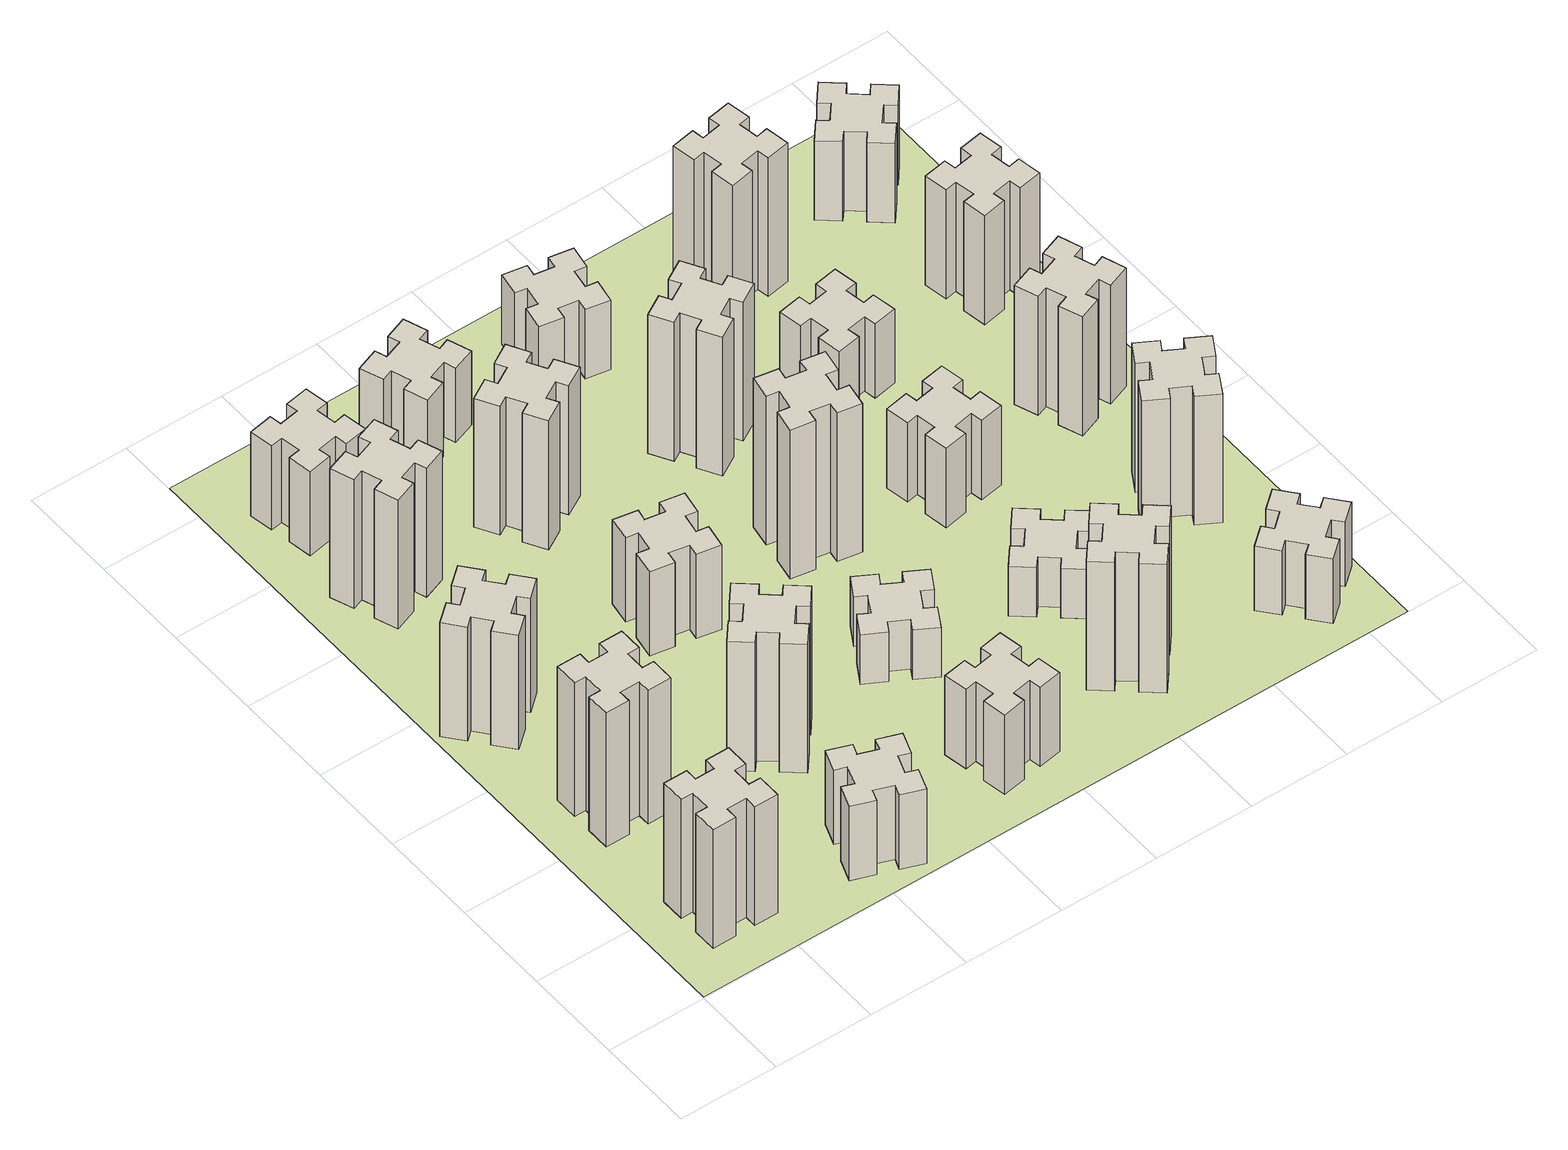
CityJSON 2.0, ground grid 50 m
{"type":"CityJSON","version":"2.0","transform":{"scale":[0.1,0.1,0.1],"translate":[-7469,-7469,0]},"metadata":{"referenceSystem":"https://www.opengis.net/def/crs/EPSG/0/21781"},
"CityObjects":{
"building1":{"type":"Building","attributes":{"class":"1000","function":"1000","usage":"1000","yearOfConstruction":2016,"roofType":"1000","measuredHeight":72,"storeysAboveGround":30,"storeysBelowGround":0},"geometry":[{"type":"Solid","lod":"1","boundaries":[[[[0,1,2,3,4,5,6,7,8,9,10,11,12,13,14,15,16,17,18,19]],[[17,16,20,21]],[[16,15,22,20]],[[15,14,23,22]],[[14,13,24,23]],[[13,12,25,24]],[[12,11,26,25]],[[11,10,27,26]],[[10,9,28,27]],[[9,8,29,28]],[[8,7,30,29]],[[7,6,31,30]],[[6,5,32,31]],[[5,4,33,32]],[[4,3,34,33]],[[3,2,35,34]],[[2,1,36,35]],[[1,0,37,36]],[[0,19,38,37]],[[19,18,39,38]],[[18,17,21,39]],[[24,25,26,27,28,29,30,31,32,33,34,35,36,37,38,39,21,20,22,23]]]]}]},
"building2":{"type":"Building","attributes":{"class":"1000","function":"1000","usage":"1000","yearOfConstruction":2016,"roofType":"1000","measuredHeight":81,"storeysAboveGround":30,"storeysBelowGround":0},"geometry":[{"type":"Solid","lod":"1","boundaries":[[[[40,41,42,43,44,45,46,47,48,49,50,51,52,53,54,55,56,57,58,59]],[[57,56,60,61]],[[56,55,62,60]],[[55,54,63,62]],[[54,53,64,63]],[[53,52,65,64]],[[52,51,66,65]],[[51,50,67,66]],[[50,49,68,67]],[[49,48,69,68]],[[48,47,70,69]],[[47,46,71,70]],[[46,45,72,71]],[[45,44,73,72]],[[44,43,74,73]],[[43,42,75,74]],[[42,41,76,75]],[[41,40,77,76]],[[40,59,78,77]],[[59,58,79,78]],[[58,57,61,79]],[[64,65,66,67,68,69,70,71,72,73,74,75,76,77,78,79,61,60,62,63]]]]}]},
"building3":{"type":"Building","attributes":{"class":"1000","function":"1000","usage":"1000","yearOfConstruction":2016,"roofType":"1000","measuredHeight":69,"storeysAboveGround":30,"storeysBelowGround":0},"geometry":[{"type":"Solid","lod":"1","boundaries":[[[[80,81,82,83,84,85,86,87,88,89,90,91,92,93,94,95,96,97,98,99]],[[97,96,100,101]],[[96,95,102,100]],[[95,94,103,102]],[[94,93,104,103]],[[93,92,105,104]],[[92,91,106,105]],[[91,90,107,106]],[[90,89,108,107]],[[89,88,109,108]],[[88,87,110,109]],[[87,86,111,110]],[[86,85,112,111]],[[85,84,113,112]],[[84,83,114,113]],[[83,82,115,114]],[[82,81,116,115]],[[81,80,117,116]],[[80,99,118,117]],[[99,98,119,118]],[[98,97,101,119]],[[104,105,106,107,108,109,110,111,112,113,114,115,116,117,118,119,101,100,102,103]]]]}]},
"building4":{"type":"Building","attributes":{"class":"1000","function":"1000","usage":"1000","yearOfConstruction":2016,"roofType":"1000","measuredHeight":78,"storeysAboveGround":30,"storeysBelowGround":0},"geometry":[{"type":"Solid","lod":"1","boundaries":[[[[120,121,122,123,124,125,126,127,128,129,130,131,132,133,134,135,136,137,138,139]],[[137,136,140,141]],[[136,135,142,140]],[[135,134,143,142]],[[134,133,144,143]],[[133,132,145,144]],[[132,131,146,145]],[[131,130,147,146]],[[130,129,148,147]],[[129,128,149,148]],[[128,127,150,149]],[[127,126,151,150]],[[126,125,152,151]],[[125,124,153,152]],[[124,123,154,153]],[[123,122,155,154]],[[122,121,156,155]],[[121,120,157,156]],[[120,139,158,157]],[[139,138,159,158]],[[138,137,141,159]],[[144,145,146,147,148,149,150,151,152,153,154,155,156,157,158,159,141,140,142,143]]]]}]},
"building5":{"type":"Building","attributes":{"class":"1000","function":"1000","usage":"1000","yearOfConstruction":2016,"roofType":"1000","measuredHeight":45,"storeysAboveGround":30,"storeysBelowGround":0},"geometry":[{"type":"Solid","lod":"1","boundaries":[[[[160,161,162,163,164,165,166,167,168,169,170,171,172,173,174,175,176,177,178,179]],[[177,176,180,181]],[[176,175,182,180]],[[175,174,183,182]],[[174,173,184,183]],[[173,172,185,184]],[[172,171,186,185]],[[171,170,187,186]],[[170,169,188,187]],[[169,168,189,188]],[[168,167,190,189]],[[167,166,191,190]],[[166,165,192,191]],[[165,164,193,192]],[[164,163,194,193]],[[163,162,195,194]],[[162,161,196,195]],[[161,160,197,196]],[[160,179,198,197]],[[179,178,199,198]],[[178,177,181,199]],[[184,185,186,187,188,189,190,191,192,193,194,195,196,197,198,199,181,180,182,183]]]]}]},
"building6":{"type":"Building","attributes":{"class":"1000","function":"1000","usage":"1000","yearOfConstruction":2016,"roofType":"1000","measuredHeight":51,"storeysAboveGround":30,"storeysBelowGround":0},"geometry":[{"type":"Solid","lod":"1","boundaries":[[[[200,201,202,203,204,205,206,207,208,209,210,211,212,213,214,215,216,217,218,219]],[[217,216,220,221]],[[216,215,222,220]],[[215,214,223,222]],[[214,213,224,223]],[[213,212,225,224]],[[212,211,226,225]],[[211,210,227,226]],[[210,209,228,227]],[[209,208,229,228]],[[208,207,230,229]],[[207,206,231,230]],[[206,205,232,231]],[[205,204,233,232]],[[204,203,234,233]],[[203,202,235,234]],[[202,201,236,235]],[[201,200,237,236]],[[200,219,238,237]],[[219,218,239,238]],[[218,217,221,239]],[[224,225,226,227,228,229,230,231,232,233,234,235,236,237,238,239,221,220,222,223]]]]}]},
"building7":{"type":"Building","attributes":{"class":"1000","function":"1000","usage":"1000","yearOfConstruction":2016,"roofType":"1000","measuredHeight":78,"storeysAboveGround":30,"storeysBelowGround":0},"geometry":[{"type":"Solid","lod":"1","boundaries":[[[[240,241,242,243,244,245,246,247,248,249,250,251,252,253,254,255,256,257,258,259]],[[257,256,260,261]],[[256,255,262,260]],[[255,254,263,262]],[[254,253,264,263]],[[253,252,265,264]],[[252,251,266,265]],[[251,250,267,266]],[[250,249,268,267]],[[249,248,269,268]],[[248,247,270,269]],[[247,246,271,270]],[[246,245,272,271]],[[245,244,273,272]],[[244,243,274,273]],[[243,242,275,274]],[[242,241,276,275]],[[241,240,277,276]],[[240,259,278,277]],[[259,258,279,278]],[[258,257,261,279]],[[264,265,266,267,268,269,270,271,272,273,274,275,276,277,278,279,261,260,262,263]]]]}]},
"building8":{"type":"Building","attributes":{"class":"1000","function":"1000","usage":"1000","yearOfConstruction":2016,"roofType":"1000","measuredHeight":51,"storeysAboveGround":30,"storeysBelowGround":0},"geometry":[{"type":"Solid","lod":"1","boundaries":[[[[280,281,282,283,284,285,286,287,288,289,290,291,292,293,294,295,296,297,298,299]],[[297,296,300,301]],[[296,295,302,300]],[[295,294,303,302]],[[294,293,304,303]],[[293,292,305,304]],[[292,291,306,305]],[[291,290,307,306]],[[290,289,308,307]],[[289,288,309,308]],[[288,287,310,309]],[[287,286,311,310]],[[286,285,312,311]],[[285,284,313,312]],[[284,283,314,313]],[[283,282,315,314]],[[282,281,316,315]],[[281,280,317,316]],[[280,299,318,317]],[[299,298,319,318]],[[298,297,301,319]],[[304,305,306,307,308,309,310,311,312,313,314,315,316,317,318,319,301,300,302,303]]]]}]},
"building9":{"type":"Building","attributes":{"class":"1000","function":"1000","usage":"1000","yearOfConstruction":2016,"roofType":"1000","measuredHeight":78,"storeysAboveGround":30,"storeysBelowGround":0},"geometry":[{"type":"Solid","lod":"1","boundaries":[[[[320,321,322,323,324,325,326,327,328,329,330,331,332,333,334,335,336,337,338,339]],[[337,336,340,341]],[[336,335,342,340]],[[335,334,343,342]],[[334,333,344,343]],[[333,332,345,344]],[[332,331,346,345]],[[331,330,347,346]],[[330,329,348,347]],[[329,328,349,348]],[[328,327,350,349]],[[327,326,351,350]],[[326,325,352,351]],[[325,324,353,352]],[[324,323,354,353]],[[323,322,355,354]],[[322,321,356,355]],[[321,320,357,356]],[[320,339,358,357]],[[339,338,359,358]],[[338,337,341,359]],[[344,345,346,347,348,349,350,351,352,353,354,355,356,357,358,359,341,340,342,343]]]]}]},
"building10":{"type":"Building","attributes":{"class":"1000","function":"1000","usage":"1000","yearOfConstruction":2016,"roofType":"1000","measuredHeight":48,"storeysAboveGround":30,"storeysBelowGround":0},"geometry":[{"type":"Solid","lod":"1","boundaries":[[[[360,361,362,363,364,365,366,367,368,369,370,371,372,373,374,375,376,377,378,379]],[[377,376,380,381]],[[376,375,382,380]],[[375,374,383,382]],[[374,373,384,383]],[[373,372,385,384]],[[372,371,386,385]],[[371,370,387,386]],[[370,369,388,387]],[[369,368,389,388]],[[368,367,390,389]],[[367,366,391,390]],[[366,365,392,391]],[[365,364,393,392]],[[364,363,394,393]],[[363,362,395,394]],[[362,361,396,395]],[[361,360,397,396]],[[360,379,398,397]],[[379,378,399,398]],[[378,377,381,399]],[[384,385,386,387,388,389,390,391,392,393,394,395,396,397,398,399,381,380,382,383]]]]}]},
"building11":{"type":"Building","attributes":{"class":"1000","function":"1000","usage":"1000","yearOfConstruction":2016,"roofType":"1000","measuredHeight":45,"storeysAboveGround":30,"storeysBelowGround":0},"geometry":[{"type":"Solid","lod":"1","boundaries":[[[[400,401,402,403,404,405,406,407,408,409,410,411,412,413,414,415,416,417,418,419]],[[417,416,420,421]],[[416,415,422,420]],[[415,414,423,422]],[[414,413,424,423]],[[413,412,425,424]],[[412,411,426,425]],[[411,410,427,426]],[[410,409,428,427]],[[409,408,429,428]],[[408,407,430,429]],[[407,406,431,430]],[[406,405,432,431]],[[405,404,433,432]],[[404,403,434,433]],[[403,402,435,434]],[[402,401,436,435]],[[401,400,437,436]],[[400,419,438,437]],[[419,418,439,438]],[[418,417,421,439]],[[424,425,426,427,428,429,430,431,432,433,434,435,436,437,438,439,421,420,422,423]]]]}]},
"building12":{"type":"Building","attributes":{"class":"1000","function":"1000","usage":"1000","yearOfConstruction":2016,"roofType":"1000","measuredHeight":30,"storeysAboveGround":30,"storeysBelowGround":0},"geometry":[{"type":"Solid","lod":"1","boundaries":[[[[440,441,442,443,444,445,446,447,448,449,450,451,452,453,454,455,456,457,458,459]],[[457,456,460,461]],[[456,455,462,460]],[[455,454,463,462]],[[454,453,464,463]],[[453,452,465,464]],[[452,451,466,465]],[[451,450,467,466]],[[450,449,468,467]],[[449,448,469,468]],[[448,447,470,469]],[[447,446,471,470]],[[446,445,472,471]],[[445,444,473,472]],[[444,443,474,473]],[[443,442,475,474]],[[442,441,476,475]],[[441,440,477,476]],[[440,459,478,477]],[[459,458,479,478]],[[458,457,461,479]],[[464,465,466,467,468,469,470,471,472,473,474,475,476,477,478,479,461,460,462,463]]]]}]},
"building13":{"type":"Building","attributes":{"class":"1000","function":"1000","usage":"1000","yearOfConstruction":2016,"roofType":"1000","measuredHeight":90,"storeysAboveGround":30,"storeysBelowGround":0},"geometry":[{"type":"Solid","lod":"1","boundaries":[[[[480,481,482,483,484,485,486,487,488,489,490,491,492,493,494,495,496,497,498,499]],[[497,496,500,501]],[[496,495,502,500]],[[495,494,503,502]],[[494,493,504,503]],[[493,492,505,504]],[[492,491,506,505]],[[491,490,507,506]],[[490,489,508,507]],[[489,488,509,508]],[[488,487,510,509]],[[487,486,511,510]],[[486,485,512,511]],[[485,484,513,512]],[[484,483,514,513]],[[483,482,515,514]],[[482,481,516,515]],[[481,480,517,516]],[[480,499,518,517]],[[499,498,519,518]],[[498,497,501,519]],[[504,505,506,507,508,509,510,511,512,513,514,515,516,517,518,519,501,500,502,503]]]]}]},
"building14":{"type":"Building","attributes":{"class":"1000","function":"1000","usage":"1000","yearOfConstruction":2016,"roofType":"1000","measuredHeight":84,"storeysAboveGround":30,"storeysBelowGround":0},"geometry":[{"type":"Solid","lod":"1","boundaries":[[[[520,521,522,523,524,525,526,527,528,529,530,531,532,533,534,535,536,537,538,539]],[[537,536,540,541]],[[536,535,542,540]],[[535,534,543,542]],[[534,533,544,543]],[[533,532,545,544]],[[532,531,546,545]],[[531,530,547,546]],[[530,529,548,547]],[[529,528,549,548]],[[528,527,550,549]],[[527,526,551,550]],[[526,525,552,551]],[[525,524,553,552]],[[524,523,554,553]],[[523,522,555,554]],[[522,521,556,555]],[[521,520,557,556]],[[520,539,558,557]],[[539,538,559,558]],[[538,537,541,559]],[[544,545,546,547,548,549,550,551,552,553,554,555,556,557,558,559,541,540,542,543]]]]}]},
"building15":{"type":"Building","attributes":{"class":"1000","function":"1000","usage":"1000","yearOfConstruction":2016,"roofType":"1000","measuredHeight":78,"storeysAboveGround":30,"storeysBelowGround":0},"geometry":[{"type":"Solid","lod":"1","boundaries":[[[[560,561,562,563,564,565,566,567,568,569,570,571,572,573,574,575,576,577,578,579]],[[577,576,580,581]],[[576,575,582,580]],[[575,574,583,582]],[[574,573,584,583]],[[573,572,585,584]],[[572,571,586,585]],[[571,570,587,586]],[[570,569,588,587]],[[569,568,589,588]],[[568,567,590,589]],[[567,566,591,590]],[[566,565,592,591]],[[565,564,593,592]],[[564,563,594,593]],[[563,562,595,594]],[[562,561,596,595]],[[561,560,597,596]],[[560,579,598,597]],[[579,578,599,598]],[[578,577,581,599]],[[584,585,586,587,588,589,590,591,592,593,594,595,596,597,598,599,581,580,582,583]]]]}]},
"building16":{"type":"Building","attributes":{"class":"1000","function":"1000","usage":"1000","yearOfConstruction":2016,"roofType":"1000","measuredHeight":42,"storeysAboveGround":30,"storeysBelowGround":0},"geometry":[{"type":"Solid","lod":"1","boundaries":[[[[600,601,602,603,604,605,606,607,608,609,610,611,612,613,614,615,616,617,618,619]],[[617,616,620,621]],[[616,615,622,620]],[[615,614,623,622]],[[614,613,624,623]],[[613,612,625,624]],[[612,611,626,625]],[[611,610,627,626]],[[610,609,628,627]],[[609,608,629,628]],[[608,607,630,629]],[[607,606,631,630]],[[606,605,632,631]],[[605,604,633,632]],[[604,603,634,633]],[[603,602,635,634]],[[602,601,636,635]],[[601,600,637,636]],[[600,619,638,637]],[[619,618,639,638]],[[618,617,621,639]],[[624,625,626,627,628,629,630,631,632,633,634,635,636,637,638,639,621,620,622,623]]]]}]},
"building17":{"type":"Building","attributes":{"class":"1000","function":"1000","usage":"1000","yearOfConstruction":2016,"roofType":"1000","measuredHeight":30,"storeysAboveGround":30,"storeysBelowGround":0},"geometry":[{"type":"Solid","lod":"1","boundaries":[[[[640,641,642,643,644,645,646,647,648,649,650,651,652,653,654,655,656,657,658,659]],[[657,656,660,661]],[[656,655,662,660]],[[655,654,663,662]],[[654,653,664,663]],[[653,652,665,664]],[[652,651,666,665]],[[651,650,667,666]],[[650,649,668,667]],[[649,648,669,668]],[[648,647,670,669]],[[647,646,671,670]],[[646,645,672,671]],[[645,644,673,672]],[[644,643,674,673]],[[643,642,675,674]],[[642,641,676,675]],[[641,640,677,676]],[[640,659,678,677]],[[659,658,679,678]],[[658,657,661,679]],[[664,665,666,667,668,669,670,671,672,673,674,675,676,677,678,679,661,660,662,663]]]]}]},
"building18":{"type":"Building","attributes":{"class":"1000","function":"1000","usage":"1000","yearOfConstruction":2016,"roofType":"1000","measuredHeight":48,"storeysAboveGround":30,"storeysBelowGround":0},"geometry":[{"type":"Solid","lod":"1","boundaries":[[[[680,681,682,683,684,685,686,687,688,689,690,691,692,693,694,695,696,697,698,699]],[[697,696,700,701]],[[696,695,702,700]],[[695,694,703,702]],[[694,693,704,703]],[[693,692,705,704]],[[692,691,706,705]],[[691,690,707,706]],[[690,689,708,707]],[[689,688,709,708]],[[688,687,710,709]],[[687,686,711,710]],[[686,685,712,711]],[[685,684,713,712]],[[684,683,714,713]],[[683,682,715,714]],[[682,681,716,715]],[[681,680,717,716]],[[680,699,718,717]],[[699,698,719,718]],[[698,697,701,719]],[[704,705,706,707,708,709,710,711,712,713,714,715,716,717,718,719,701,700,702,703]]]]}]},
"building19":{"type":"Building","attributes":{"class":"1000","function":"1000","usage":"1000","yearOfConstruction":2016,"roofType":"1000","measuredHeight":45,"storeysAboveGround":30,"storeysBelowGround":0},"geometry":[{"type":"Solid","lod":"1","boundaries":[[[[720,721,722,723,724,725,726,727,728,729,730,731,732,733,734,735,736,737,738,739]],[[737,736,740,741]],[[736,735,742,740]],[[735,734,743,742]],[[734,733,744,743]],[[733,732,745,744]],[[732,731,746,745]],[[731,730,747,746]],[[730,729,748,747]],[[729,728,749,748]],[[728,727,750,749]],[[727,726,751,750]],[[726,725,752,751]],[[725,724,753,752]],[[724,723,754,753]],[[723,722,755,754]],[[722,721,756,755]],[[721,720,757,756]],[[720,739,758,757]],[[739,738,759,758]],[[738,737,741,759]],[[744,745,746,747,748,749,750,751,752,753,754,755,756,757,758,759,741,740,742,743]]]]}]},
"building20":{"type":"Building","attributes":{"class":"1000","function":"1000","usage":"1000","yearOfConstruction":2016,"roofType":"1000","measuredHeight":39,"storeysAboveGround":30,"storeysBelowGround":0},"geometry":[{"type":"Solid","lod":"1","boundaries":[[[[760,761,762,763,764,765,766,767,768,769,770,771,772,773,774,775,776,777,778,779]],[[777,776,780,781]],[[776,775,782,780]],[[775,774,783,782]],[[774,773,784,783]],[[773,772,785,784]],[[772,771,786,785]],[[771,770,787,786]],[[770,769,788,787]],[[769,768,789,788]],[[768,767,790,789]],[[767,766,791,790]],[[766,765,792,791]],[[765,764,793,792]],[[764,763,794,793]],[[763,762,795,794]],[[762,761,796,795]],[[761,760,797,796]],[[760,779,798,797]],[[779,778,799,798]],[[778,777,781,799]],[[784,785,786,787,788,789,790,791,792,793,794,795,796,797,798,799,781,780,782,783]]]]}]},
"building21":{"type":"Building","attributes":{"class":"1000","function":"1000","usage":"1000","yearOfConstruction":2016,"roofType":"1000","measuredHeight":84,"storeysAboveGround":30,"storeysBelowGround":0},"geometry":[{"type":"Solid","lod":"1","boundaries":[[[[800,801,802,803,804,805,806,807,808,809,810,811,812,813,814,815,816,817,818,819]],[[817,816,820,821]],[[816,815,822,820]],[[815,814,823,822]],[[814,813,824,823]],[[813,812,825,824]],[[812,811,826,825]],[[811,810,827,826]],[[810,809,828,827]],[[809,808,829,828]],[[808,807,830,829]],[[807,806,831,830]],[[806,805,832,831]],[[805,804,833,832]],[[804,803,834,833]],[[803,802,835,834]],[[802,801,836,835]],[[801,800,837,836]],[[800,819,838,837]],[[819,818,839,838]],[[818,817,821,839]],[[824,825,826,827,828,829,830,831,832,833,834,835,836,837,838,839,821,820,822,823]]]]}]},
"building22":{"type":"Building","attributes":{"class":"1000","function":"1000","usage":"1000","yearOfConstruction":2016,"roofType":"1000","measuredHeight":78,"storeysAboveGround":30,"storeysBelowGround":0},"geometry":[{"type":"Solid","lod":"1","boundaries":[[[[840,841,842,843,844,845,846,847,848,849,850,851,852,853,854,855,856,857,858,859]],[[857,856,860,861]],[[856,855,862,860]],[[855,854,863,862]],[[854,853,864,863]],[[853,852,865,864]],[[852,851,866,865]],[[851,850,867,866]],[[850,849,868,867]],[[849,848,869,868]],[[848,847,870,869]],[[847,846,871,870]],[[846,845,872,871]],[[845,844,873,872]],[[844,843,874,873]],[[843,842,875,874]],[[842,841,876,875]],[[841,840,877,876]],[[840,859,878,877]],[[859,858,879,878]],[[858,857,861,879]],[[864,865,866,867,868,869,870,871,872,873,874,875,876,877,878,879,861,860,862,863]]]]}]},
"building23":{"type":"Building","attributes":{"class":"1000","function":"1000","usage":"1000","yearOfConstruction":2016,"roofType":"1000","measuredHeight":72,"storeysAboveGround":30,"storeysBelowGround":0},"geometry":[{"type":"Solid","lod":"1","boundaries":[[[[880,881,882,883,884,885,886,887,888,889,890,891,892,893,894,895,896,897,898,899]],[[897,896,900,901]],[[896,895,902,900]],[[895,894,903,902]],[[894,893,904,903]],[[893,892,905,904]],[[892,891,906,905]],[[891,890,907,906]],[[890,889,908,907]],[[889,888,909,908]],[[888,887,910,909]],[[887,886,911,910]],[[886,885,912,911]],[[885,884,913,912]],[[884,883,914,913]],[[883,882,915,914]],[[882,881,916,915]],[[881,880,917,916]],[[880,899,918,917]],[[899,898,919,918]],[[898,897,901,919]],[[904,905,906,907,908,909,910,911,912,913,914,915,916,917,918,919,901,900,902,903]]]]}]},
"building24":{"type":"Building","attributes":{"class":"1000","function":"1000","usage":"1000","yearOfConstruction":2016,"roofType":"1000","measuredHeight":66,"storeysAboveGround":30,"storeysBelowGround":0},"geometry":[{"type":"Solid","lod":"1","boundaries":[[[[920,921,922,923,924,925,926,927,928,929,930,931,932,933,934,935,936,937,938,939]],[[937,936,940,941]],[[936,935,942,940]],[[935,934,943,942]],[[934,933,944,943]],[[933,932,945,944]],[[932,931,946,945]],[[931,930,947,946]],[[930,929,948,947]],[[929,928,949,948]],[[928,927,950,949]],[[927,926,951,950]],[[926,925,952,951]],[[925,924,953,952]],[[924,923,954,953]],[[923,922,955,954]],[[922,921,956,955]],[[921,920,957,956]],[[920,939,958,957]],[[939,938,959,958]],[[938,937,941,959]],[[944,945,946,947,948,949,950,951,952,953,954,955,956,957,958,959,941,940,942,943]]]]}]},
"building25":{"type":"Building","attributes":{"class":"1000","function":"1000","usage":"1000","yearOfConstruction":2016,"roofType":"1000","measuredHeight":48,"storeysAboveGround":30,"storeysBelowGround":0},"geometry":[{"type":"Solid","lod":"1","boundaries":[[[[960,961,962,963,964,965,966,967,968,969,970,971,972,973,974,975,976,977,978,979]],[[977,976,980,981]],[[976,975,982,980]],[[975,974,983,982]],[[974,973,984,983]],[[973,972,985,984]],[[972,971,986,985]],[[971,970,987,986]],[[970,969,988,987]],[[969,968,989,988]],[[968,967,990,989]],[[967,966,991,990]],[[966,965,992,991]],[[965,964,993,992]],[[964,963,994,993]],[[963,962,995,994]],[[962,961,996,995]],[[961,960,997,996]],[[960,979,998,997]],[[979,978,999,998]],[[978,977,981,999]],[[984,985,986,987,988,989,990,991,992,993,994,995,996,997,998,999,981,980,982,983]]]]}]},
"landuse1":{"type":"LandUse","attributes":{"name":"plot1","function":"1010"},"geometry":[{"type":"MultiSurface","lod":"1","boundaries":[[[1000,1001,1002,1003]]]}]}
},
"vertices":[
[325,265,0],[425,265,0],[425,205,0],[545,205,0],[545,325,0],[485,325,0],[485,425,0],[545,425,0],[545,545,0],[425,545,0],[425,485,0],[325,485,0],[325,545,0],[205,545,0],[205,425,0],[265,425,0],[265,325,0],[205,325,0],[205,205,0],[325,205,0],[265,325,720],[205,325,720],[265,425,720],[205,425,720],[205,545,720],[325,545,720],[325,485,720],[425,485,720],[425,545,720],[545,545,720],[545,425,720],[485,425,720],[485,325,720],[545,325,720],[545,205,720],[425,205,720],[425,265,720],[325,265,720],[325,205,720],[205,205,720],
[325,1005,0],[425,1005,0],[425,945,0],[545,945,0],[545,1065,0],[485,1065,0],[485,1165,0],[545,1165,0],[545,1285,0],[425,1285,0],[425,1225,0],[325,1225,0],[325,1285,0],[205,1285,0],[205,1165,0],[265,1165,0],[265,1065,0],[205,1065,0],[205,945,0],[325,945,0],[265,1065,810],[205,1065,810],[265,1165,810],[205,1165,810],[205,1285,810],[325,1285,810],[325,1225,810],[425,1225,810],[425,1285,810],[545,1285,810],[545,1165,810],[485,1165,810],[485,1065,810],[545,1065,810],[545,945,810],[425,945,810],[425,1005,810],[325,1005,810],[325,945,810],[205,945,810],
[308,1739,0],[384,1803,0],[423,1757,0],[515,1834,0],[438,1926,0],[392,1888,0],[327,1964,0],[373,2003,0],[296,2095,0],[204,2018,0],[243,1972,0],[166,1907,0],[128,1953,0],[36,1876,0],[113,1784,0],[159,1823,0],[223,1746,0],[177,1708,0],[254,1616,0],[346,1693,0],[223,1746,690],[177,1708,690],[159,1823,690],[113,1784,690],[36,1876,690],[128,1953,690],[166,1907,690],[243,1972,690],[204,2018,690],[296,2095,690],[373,2003,690],[327,1964,690],[392,1888,690],[438,1926,690],[515,1834,690],[423,1757,690],[384,1803,690],[308,1739,690],[346,1693,690],[254,1616,690],
[385,2816,0],[291,2782,0],[270,2838,0],[157,2797,0],[199,2684,0],[255,2705,0],[289,2611,0],[233,2590,0],[274,2477,0],[387,2519,0],[366,2575,0],[460,2609,0],[480,2553,0],[593,2594,0],[552,2707,0],[496,2686,0],[462,2780,0],[518,2800,0],[477,2913,0],[364,2872,0],[462,2780,780],[518,2800,780],[496,2686,780],[552,2707,780],[593,2594,780],[480,2553,780],[460,2609,780],[366,2575,780],[387,2519,780],[274,2477,780],[233,2590,780],[289,2611,780],[255,2705,780],[199,2684,780],[157,2797,780],[270,2838,780],[291,2782,780],[385,2816,780],[364,2872,780],[477,2913,780],
[1200,362,0],[1106,396,0],[1127,452,0],[1014,493,0],[973,380,0],[1029,360,0],[995,266,0],[939,287,0],[897,174,0],[1010,133,0],[1031,189,0],[1125,155,0],[1104,99,0],[1217,57,0],[1258,170,0],[1202,191,0],[1236,285,0],[1292,264,0],[1333,377,0],[1220,418,0],[1236,285,450],[1292,264,450],[1202,191,450],[1258,170,450],[1217,57,450],[1104,99,450],[1125,155,450],[1031,189,450],[1010,133,450],[897,174,450],[939,287,450],[995,266,450],[1029,360,450],[973,380,450],[1014,493,450],[1127,452,450],[1106,396,450],[1200,362,450],[1220,418,450],[1333,377,450],
[258,3265,0],[276,3167,0],[217,3157,0],[237,3038,0],[356,3059,0],[345,3118,0],[444,3136,0],[454,3077,0],[572,3097,0],[551,3216,0],[492,3205,0],[475,3304,0],[534,3314,0],[513,3432,0],[395,3411,0],[405,3352,0],[307,3335,0],[297,3394,0],[178,3373,0],[199,3255,0],[307,3335,510],[297,3394,510],[405,3352,510],[395,3411,510],[513,3432,510],[534,3314,510],[475,3304,510],[492,3205,510],[551,3216,510],[572,3097,510],[454,3077,510],[444,3136,510],[345,3118,510],[356,3059,510],[237,3038,510],[217,3157,510],[276,3167,510],[258,3265,510],[199,3255,510],[178,3373,510],
[1224,1067,0],[1148,1132,0],[1186,1178,0],[1094,1255,0],[1017,1163,0],[1063,1124,0],[999,1048,0],[953,1086,0],[876,994,0],[968,917,0],[1006,963,0],[1083,899,0],[1044,853,0],[1136,776,0],[1213,868,0],[1167,906,0],[1232,983,0],[1278,944,0],[1355,1036,0],[1263,1113,0],[1232,983,780],[1278,944,780],[1167,906,780],[1213,868,780],[1136,776,780],[1044,853,780],[1083,899,780],[1006,963,780],[968,917,780],[876,994,780],[953,1086,780],[999,1048,780],[1063,1124,780],[1017,1163,780],[1094,1255,780],[1186,1178,780],[1148,1132,780],[1224,1067,780],[1263,1113,780],[1355,1036,780],
[1315,1787,0],[1332,1885,0],[1391,1875,0],[1412,1993,0],[1294,2014,0],[1284,1955,0],[1185,1972,0],[1196,2031,0],[1077,2052,0],[1057,1934,0],[1116,1924,0],[1098,1825,0],[1039,1836,0],[1018,1717,0],[1137,1697,0],[1147,1756,0],[1245,1738,0],[1235,1679,0],[1353,1658,0],[1374,1777,0],[1245,1738,510],[1235,1679,510],[1147,1756,510],[1137,1697,510],[1018,1717,510],[1039,1836,510],[1098,1825,510],[1116,1924,510],[1057,1934,510],[1077,2052,510],[1196,2031,510],[1185,1972,510],[1284,1955,510],[1294,2014,510],[1412,1993,510],[1391,1875,510],[1332,1885,510],[1315,1787,510],[1374,1777,510],[1353,1658,510],
[1236,2707,0],[1186,2794,0],[1238,2824,0],[1178,2928,0],[1074,2868,0],[1104,2816,0],[1017,2766,0],[987,2818,0],[883,2758,0],[943,2654,0],[995,2684,0],[1045,2597,0],[993,2567,0],[1053,2463,0],[1157,2523,0],[1127,2575,0],[1214,2625,0],[1244,2573,0],[1348,2633,0],[1288,2737,0],[1214,2625,780],[1244,2573,780],[1127,2575,780],[1157,2523,780],[1053,2463,780],[993,2567,780],[1045,2597,780],[995,2684,780],[943,2654,780],[883,2758,780],[987,2818,780],[1017,2766,780],[1104,2816,780],[1074,2868,780],[1178,2928,780],[1238,2824,780],[1186,2794,780],[1236,2707,780],[1288,2737,780],[1348,2633,780],
[1738,405,0],[1756,307,0],[1697,297,0],[1717,178,0],[1836,199,0],[1825,258,0],[1924,276,0],[1934,217,0],[2052,237,0],[2031,356,0],[1972,345,0],[1955,444,0],[2014,454,0],[1993,572,0],[1875,551,0],[1885,492,0],[1787,475,0],[1777,534,0],[1658,513,0],[1679,395,0],[1787,475,480],[1777,534,480],[1885,492,480],[1875,551,480],[1993,572,480],[2014,454,480],[1955,444,480],[1972,345,480],[2031,356,480],[2052,237,480],[1934,217,480],[1924,276,480],[1825,258,480],[1836,199,480],[1717,178,480],[1697,297,480],[1756,307,480],[1738,405,480],[1679,395,480],[1658,513,480],
[1136,3326,0],[1102,3420,0],[1158,3440,0],[1117,3553,0],[1004,3512,0],[1025,3456,0],[931,3422,0],[910,3478,0],[797,3437,0],[839,3324,0],[895,3345,0],[929,3251,0],[873,3230,0],[914,3117,0],[1027,3159,0],[1006,3215,0],[1100,3249,0],[1120,3193,0],[1233,3234,0],[1192,3347,0],[1100,3249,450],[1120,3193,450],[1006,3215,450],[1027,3159,450],[914,3117,450],[873,3230,450],[929,3251,450],[895,3345,450],[839,3324,450],[797,3437,450],[910,3478,450],[931,3422,450],[1025,3456,450],[1004,3512,450],[1117,3553,450],[1158,3440,450],[1102,3420,450],[1136,3326,450],[1192,3347,450],[1233,3234,450],
[1954,1186,0],[1867,1236,0],[1897,1288,0],[1793,1348,0],[1733,1244,0],[1785,1214,0],[1735,1127,0],[1683,1157,0],[1623,1053,0],[1727,993,0],[1757,1045,0],[1844,995,0],[1814,943,0],[1918,883,0],[1978,987,0],[1926,1017,0],[1976,1104,0],[2028,1074,0],[2088,1178,0],[1984,1238,0],[1976,1104,300],[2028,1074,300],[1926,1017,300],[1978,987,300],[1918,883,300],[1814,943,300],[1844,995,300],[1757,1045,300],[1727,993,300],[1623,1053,300],[1683,1157,300],[1735,1127,300],[1785,1214,300],[1733,1244,300],[1793,1348,300],[1897,1288,300],[1867,1236,300],[1954,1186,300],[1984,1238,300],[2088,1178,300],
[1856,1924,0],[1838,1825,0],[1779,1836,0],[1758,1717,0],[1877,1697,0],[1887,1756,0],[1985,1738,0],[1975,1679,0],[2093,1658,0],[2114,1777,0],[2055,1787,0],[2072,1885,0],[2131,1875,0],[2152,1993,0],[2034,2014,0],[2024,1955,0],[1925,1972,0],[1936,2031,0],[1817,2052,0],[1797,1934,0],[1925,1972,900],[1936,2031,900],[2024,1955,900],[2034,2014,900],[2152,1993,900],[2131,1875,900],[2072,1885,900],[2055,1787,900],[2114,1777,900],[2093,1658,900],[1975,1679,900],[1985,1738,900],[1887,1756,900],[1877,1697,900],[1758,1717,900],[1779,1836,900],[1838,1825,900],[1856,1924,900],[1797,1934,900],[1817,2052,900],
[1967,2475,0],[2054,2525,0],[2084,2473,0],[2188,2533,0],[2128,2637,0],[2076,2607,0],[2026,2694,0],[2078,2724,0],[2018,2828,0],[1914,2768,0],[1944,2716,0],[1857,2666,0],[1827,2718,0],[1723,2658,0],[1783,2554,0],[1835,2584,0],[1885,2497,0],[1833,2467,0],[1893,2363,0],[1997,2423,0],[1885,2497,840],[1833,2467,840],[1835,2584,840],[1783,2554,840],[1723,2658,840],[1827,2718,840],[1857,2666,840],[1944,2716,840],[1914,2768,840],[2018,2828,840],[2078,2724,840],[2026,2694,840],[2076,2607,840],[2128,2637,840],[2188,2533,840],[2084,2473,840],[2054,2525,840],[1967,2475,840],[1997,2423,840],[1893,2363,840],
[2704,527,0],[2628,592,0],[2666,638,0],[2574,715,0],[2497,623,0],[2543,584,0],[2479,508,0],[2433,546,0],[2356,454,0],[2448,377,0],[2486,423,0],[2563,359,0],[2524,313,0],[2616,236,0],[2693,328,0],[2647,366,0],[2712,443,0],[2758,404,0],[2835,496,0],[2743,573,0],[2712,443,780],[2758,404,780],[2647,366,780],[2693,328,780],[2616,236,780],[2524,313,780],[2563,359,780],[2486,423,780],[2448,377,780],[2356,454,780],[2433,546,780],[2479,508,780],[2543,584,780],[2497,623,780],[2574,715,780],[2666,638,780],[2628,592,780],[2704,527,780],[2743,573,780],[2835,496,780],
[1687,3236,0],[1785,3218,0],[1775,3159,0],[1893,3138,0],[1914,3257,0],[1855,3267,0],[1872,3365,0],[1931,3355,0],[1952,3473,0],[1834,3494,0],[1824,3435,0],[1725,3452,0],[1736,3511,0],[1617,3532,0],[1597,3414,0],[1656,3404,0],[1638,3305,0],[1579,3316,0],[1558,3197,0],[1677,3177,0],[1638,3305,420],[1579,3316,420],[1656,3404,420],[1597,3414,420],[1617,3532,420],[1736,3511,420],[1725,3452,420],[1824,3435,420],[1834,3494,420],[1952,3473,420],[1931,3355,420],[1872,3365,420],[1855,3267,420],[1914,3257,420],[1893,3138,420],[1775,3159,420],[1785,3218,420],[1687,3236,420],[1677,3177,420],[1558,3197,420],
[2647,906,0],[2712,983,0],[2758,944,0],[2835,1036,0],[2743,1113,0],[2704,1067,0],[2628,1132,0],[2666,1178,0],[2574,1255,0],[2497,1163,0],[2543,1124,0],[2479,1048,0],[2433,1086,0],[2356,994,0],[2448,917,0],[2486,963,0],[2563,899,0],[2524,853,0],[2616,776,0],[2693,868,0],[2563,899,300],[2524,853,300],[2486,963,300],[2448,917,300],[2356,994,300],[2433,1086,300],[2479,1048,300],[2543,1124,300],[2497,1163,300],[2574,1255,300],[2666,1178,300],[2628,1132,300],[2704,1067,300],[2743,1113,300],[2835,1036,300],[2758,944,300],[2712,983,300],[2647,906,300],[2693,868,300],[2616,776,300],
[2625,1872,0],[2527,1855,0],[2517,1914,0],[2398,1893,0],[2419,1775,0],[2478,1785,0],[2496,1687,0],[2437,1677,0],[2457,1558,0],[2576,1579,0],[2565,1638,0],[2664,1656,0],[2674,1597,0],[2792,1617,0],[2771,1736,0],[2712,1725,0],[2695,1824,0],[2754,1834,0],[2733,1952,0],[2615,1931,0],[2695,1824,480],[2754,1834,480],[2712,1725,480],[2771,1736,480],[2792,1617,480],[2674,1597,480],[2664,1656,480],[2565,1638,480],[2576,1579,480],[2457,1558,480],[2437,1677,480],[2496,1687,480],[2478,1785,480],[2419,1775,480],[2398,1893,480],[2517,1914,480],[2527,1855,480],[2625,1872,480],[2615,1931,480],[2733,1952,480],
[2565,2378,0],[2664,2396,0],[2674,2337,0],[2792,2357,0],[2771,2476,0],[2712,2465,0],[2695,2564,0],[2754,2574,0],[2733,2692,0],[2615,2671,0],[2625,2612,0],[2527,2595,0],[2517,2654,0],[2398,2633,0],[2419,2515,0],[2478,2525,0],[2496,2427,0],[2437,2417,0],[2457,2298,0],[2576,2319,0],[2496,2427,450],[2437,2417,450],[2478,2525,450],[2419,2515,450],[2398,2633,450],[2517,2654,450],[2527,2595,450],[2625,2612,450],[2615,2671,450],[2733,2692,450],[2754,2574,450],[2695,2564,450],[2712,2465,450],[2771,2476,450],[2792,2357,450],[2674,2337,450],[2664,2396,450],[2565,2378,450],[2576,2319,450],[2457,2298,450],
[3468,259,0],[3544,323,0],[3583,277,0],[3675,354,0],[3598,446,0],[3552,408,0],[3487,484,0],[3533,523,0],[3456,615,0],[3364,538,0],[3403,492,0],[3326,427,0],[3288,473,0],[3196,396,0],[3273,304,0],[3319,343,0],[3383,266,0],[3337,228,0],[3414,136,0],[3506,213,0],[3383,266,390],[3337,228,390],[3319,343,390],[3273,304,390],[3196,396,390],[3288,473,390],[3326,427,390],[3403,492,390],[3364,538,390],[3456,615,390],[3533,523,390],[3487,484,390],[3552,408,390],[3598,446,390],[3675,354,390],[3583,277,390],[3544,323,390],[3468,259,390],[3506,213,390],[3414,136,390],
[2478,3265,0],[2496,3167,0],[2437,3157,0],[2457,3038,0],[2576,3059,0],[2565,3118,0],[2664,3136,0],[2674,3077,0],[2792,3097,0],[2771,3216,0],[2712,3205,0],[2695,3304,0],[2754,3314,0],[2733,3432,0],[2615,3411,0],[2625,3352,0],[2527,3335,0],[2517,3394,0],[2398,3373,0],[2419,3255,0],[2527,3335,840],[2517,3394,840],[2625,3352,840],[2615,3411,840],[2733,3432,840],[2754,3314,840],[2695,3304,840],[2712,3205,840],[2771,3216,840],[2792,3097,840],[2674,3077,840],[2664,3136,840],[2565,3118,840],[2576,3059,840],[2457,3038,840],[2437,3157,840],[2496,3167,840],[2478,3265,840],[2419,3255,840],[2398,3373,840],
[3237,1045,0],[3324,995,0],[3294,943,0],[3398,883,0],[3458,987,0],[3406,1017,0],[3456,1104,0],[3508,1074,0],[3568,1178,0],[3464,1238,0],[3434,1186,0],[3347,1236,0],[3377,1288,0],[3273,1348,0],[3213,1244,0],[3265,1214,0],[3215,1127,0],[3163,1157,0],[3103,1053,0],[3207,993,0],[3215,1127,780],[3163,1157,780],[3265,1214,780],[3213,1244,780],[3273,1348,780],[3377,1288,780],[3347,1236,780],[3434,1186,780],[3464,1238,780],[3568,1178,780],[3508,1074,780],[3456,1104,780],[3406,1017,780],[3458,987,780],[3398,883,780],[3294,943,780],[3324,995,780],[3237,1045,780],[3207,993,780],[3103,1053,780],
[3456,1846,0],[3422,1940,0],[3478,1960,0],[3437,2073,0],[3324,2032,0],[3345,1976,0],[3251,1942,0],[3230,1998,0],[3117,1957,0],[3159,1844,0],[3215,1865,0],[3249,1771,0],[3193,1750,0],[3234,1637,0],[3347,1679,0],[3326,1735,0],[3420,1769,0],[3440,1713,0],[3553,1754,0],[3512,1867,0],[3420,1769,720],[3440,1713,720],[3326,1735,720],[3347,1679,720],[3234,1637,720],[3193,1750,720],[3249,1771,720],[3215,1865,720],[3159,1844,720],[3117,1957,720],[3230,1998,720],[3251,1942,720],[3345,1976,720],[3324,2032,720],[3437,2073,720],[3478,1960,720],[3422,1940,720],[3456,1846,720],[3512,1867,720],[3553,1754,720],
[3318,2625,0],[3336,2527,0],[3277,2517,0],[3297,2398,0],[3416,2419,0],[3405,2478,0],[3504,2496,0],[3514,2437,0],[3632,2457,0],[3611,2576,0],[3552,2565,0],[3535,2664,0],[3594,2674,0],[3573,2792,0],[3455,2771,0],[3465,2712,0],[3367,2695,0],[3357,2754,0],[3238,2733,0],[3259,2615,0],[3367,2695,660],[3357,2754,660],[3465,2712,660],[3455,2771,660],[3573,2792,660],[3594,2674,660],[3535,2664,660],[3552,2565,660],[3611,2576,660],[3632,2457,660],[3514,2437,660],[3504,2496,660],[3405,2478,660],[3416,2419,660],[3297,2398,660],[3277,2517,660],[3336,2527,660],[3318,2625,660],[3259,2615,660],[3238,2733,660],
[3444,3387,0],[3368,3452,0],[3406,3498,0],[3314,3575,0],[3237,3483,0],[3283,3444,0],[3219,3368,0],[3173,3406,0],[3096,3314,0],[3188,3237,0],[3226,3283,0],[3303,3219,0],[3264,3173,0],[3356,3096,0],[3433,3188,0],[3387,3226,0],[3452,3303,0],[3498,3264,0],[3575,3356,0],[3483,3433,0],[3452,3303,480],[3498,3264,480],[3387,3226,480],[3433,3188,480],[3356,3096,480],[3264,3173,480],[3303,3219,480],[3226,3283,480],[3188,3237,480],[3096,3314,480],[3173,3406,480],[3219,3368,480],[3283,3444,480],[3237,3483,480],[3314,3575,480],[3406,3498,480],[3368,3452,480],[3444,3387,480],[3483,3433,480],[3575,3356,480],
[5,3705,0],[3705,3705,0],[3705,5,0],[5,5,0]
]}
